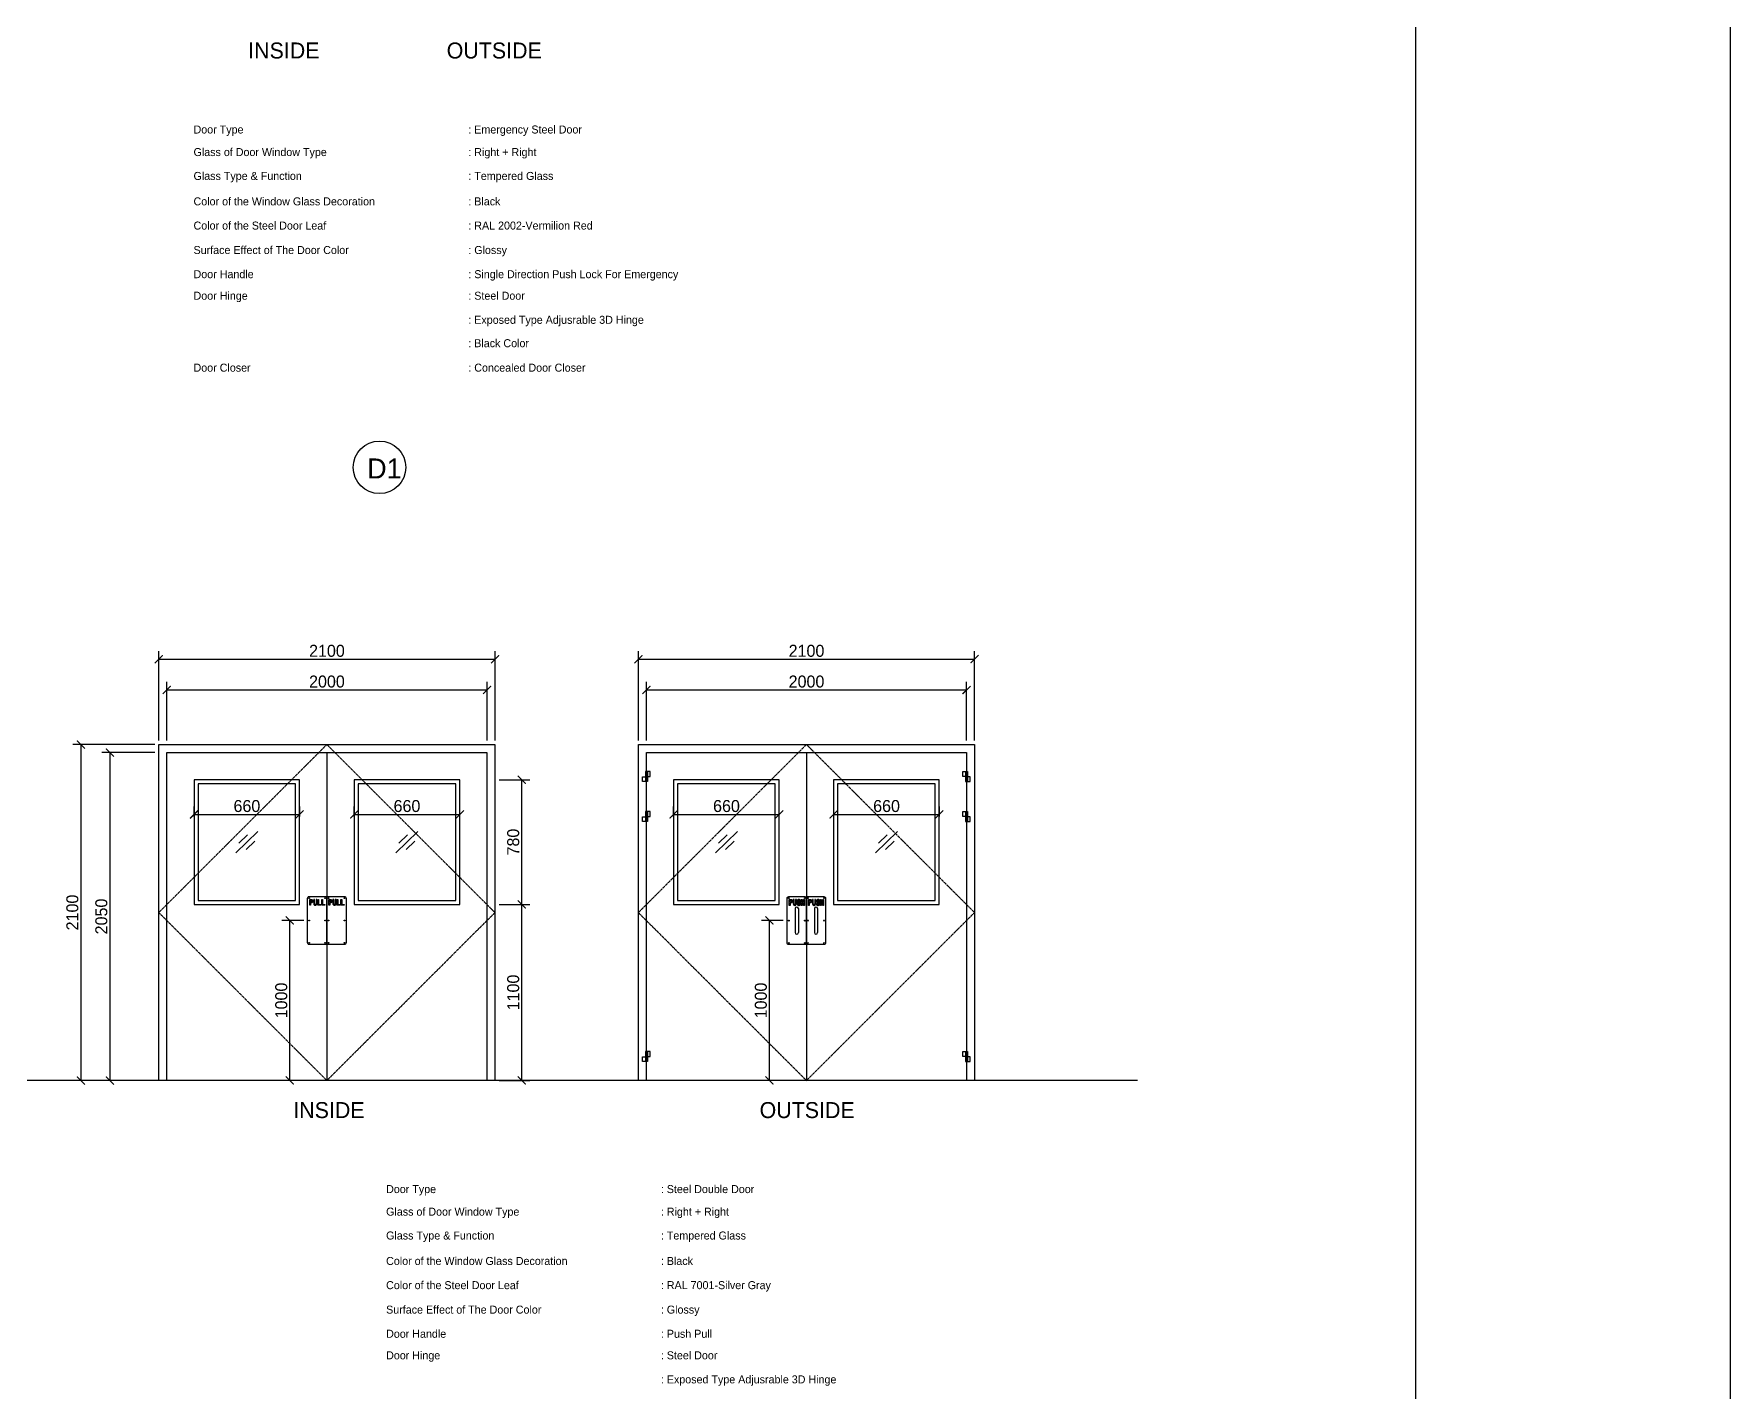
# Model space of a CAD drawing. Header units: millimetres. Extents: x -62354 to 129108, y -71259 to 35407.
# Drawn here: x 118512 to 129108, y -54587 to -46099 of the extents above; entities that cross this region are included whole.
import ezdxf

# ---------------------------------------------------------------- set-up
doc = ezdxf.new("R2010")
doc.units = ezdxf.units.MM
doc.header["$MEASUREMENT"] = 0
doc.linetypes.add('1st FL Layout xrf$0$CENTER2', pattern=[1.125, 0.75, -0.125, 0.125, -0.125])
doc.styles.add('1st FL Layout xrf$0$TEXT', font='cordia2.shx')
doc.dimstyles.new('1st FL Layout xrf$0$C--A--50', dxfattribs={"dimscale": 50, "dimtxt": 1.5, "dimasz": 1, "dimexe": 1, "dimexo": 0.5, "dimgap": 0.3, "dimtad": 1, "dimdec": 0, "dimzin": 0, "dimdsep": 46, "dimtxsty": '1st FL Layout xrf$0$TEXT', "dimblk": '1st FL Layout xrf$0$_ArchTick', "dimcen": 0.09, "dimclrd": 3, "dimclre": 3, "dimclrt": 30, "dimadec": 0, "dimazin": 2, "dimtfac": 1, "dimtdec": 0, "dimtix": 1, "dimtmove": 2, "dimatfit": 3, "dimldrblk": '1st FL Layout xrf$0$_ArchTick', "dimfxl": 1, "dimtolj": 1, "dimtzin": 0, "dimarcsym": 0})

# ---------------------------------------------------------------- blocks, each defined once
blk = doc.blocks.new('1st FL Layout xrf$0$_ArchTick')
at = {"color": 0, "linetype": 'ByBlock', "const_width": 0.15}
blk.add_lwpolyline([(-0.5, -0.5), (0.5, 0.5)], dxfattribs=at)
blk = doc.blocks.new('*D499')
at = {"color": 3, "linetype": 'Continuous', "lineweight": -2, "transparency": 16777216}
for p, q in [((119292, -50515), (119292, -49957)), ((119292, -50007), (121392, -50007)), ((121392, -50515), (121392, -49957))]:
    blk.add_line(p, q, dxfattribs=at)
at = {"color": 3, "lineweight": -2, "transparency": 16777216, "xscale": 50, "yscale": 50, "zscale": 50, "rotation": 180}
blk.add_blockref('1st FL Layout xrf$0$_ArchTick', (119292, -50007), dxfattribs=at)
at = {"color": 3, "lineweight": -2, "transparency": 16777216, "xscale": 50, "yscale": 50, "zscale": 50}
blk.add_blockref('1st FL Layout xrf$0$_ArchTick', (121392, -50007), dxfattribs=at)
at = {"color": 30, "transparency": 16777216, "insert": (120342, -49955), "char_height": 75, "attachment_point": 5, "style": '1st FL Layout xrf$0$TEXT'}
blk.add_mtext('\\A1;2100', dxfattribs=at)
blk = doc.blocks.new('*D487')
at = {"color": 3, "linetype": 'Continuous', "lineweight": -2, "transparency": 16777216}
for p, q in [((119342, -50515), (119342, -50149)), ((119342, -50199), (121342, -50199)), ((121342, -50515), (121342, -50149))]:
    blk.add_line(p, q, dxfattribs=at)
at = {"color": 3, "lineweight": -2, "transparency": 16777216, "xscale": 50, "yscale": 50, "zscale": 50, "rotation": 180}
blk.add_blockref('1st FL Layout xrf$0$_ArchTick', (119342, -50199), dxfattribs=at)
at = {"color": 3, "lineweight": -2, "transparency": 16777216, "xscale": 50, "yscale": 50, "zscale": 50}
blk.add_blockref('1st FL Layout xrf$0$_ArchTick', (121342, -50199), dxfattribs=at)
at = {"color": 30, "transparency": 16777216, "insert": (120342, -50147), "char_height": 75, "attachment_point": 5, "style": '1st FL Layout xrf$0$TEXT'}
blk.add_mtext('\\A1;2000', dxfattribs=at)
blk = doc.blocks.new('*D500')
at = {"color": 3, "linetype": 'Continuous', "lineweight": -2, "transparency": 16777216}
for p, q in [((119267, -50540), (118755, -50540)), ((118805, -50540), (118805, -52640)), ((119267, -52640), (118755, -52640))]:
    blk.add_line(p, q, dxfattribs=at)
at = {"color": 3, "lineweight": -2, "transparency": 16777216, "xscale": 50, "yscale": 50, "zscale": 50}
for p, rotation in [((118805, -50540), 90), ((118805, -52640), 270)]:
    blk.add_blockref('1st FL Layout xrf$0$_ArchTick', p, dxfattribs=dict(at, rotation=rotation))
at = {"color": 30, "transparency": 16777216, "insert": (118752, -51590), "char_height": 75, "attachment_point": 5, "rotation": 90, "style": '1st FL Layout xrf$0$TEXT'}
blk.add_mtext('\\A1;2100', dxfattribs=at)
blk = doc.blocks.new('*D488')
at = {"color": 3, "linetype": 'Continuous', "lineweight": -2, "transparency": 16777216}
for p, q in [((119267, -50590), (118936, -50590)), ((118986, -50590), (118986, -52640)), ((119317, -52640), (118936, -52640))]:
    blk.add_line(p, q, dxfattribs=at)
at = {"color": 3, "lineweight": -2, "transparency": 16777216, "xscale": 50, "yscale": 50, "zscale": 50}
for p, rotation in [((118986, -50590), 90), ((118986, -52640), 270)]:
    blk.add_blockref('1st FL Layout xrf$0$_ArchTick', p, dxfattribs=dict(at, rotation=rotation))
at = {"color": 30, "transparency": 16777216, "insert": (118933, -51615), "char_height": 75, "attachment_point": 5, "rotation": 90, "style": '1st FL Layout xrf$0$TEXT'}
blk.add_mtext('\\A1;2050', dxfattribs=at)
blk = doc.blocks.new('*D489')
at = {"color": 3, "linetype": 'Continuous', "lineweight": -2, "transparency": 16777216}
for p, q in [((121417, -51540), (121609, -51540)), ((121559, -52640), (121559, -51540)), ((121417, -52640), (121609, -52640))]:
    blk.add_line(p, q, dxfattribs=at)
at = {"color": 3, "lineweight": -2, "transparency": 16777216, "xscale": 50, "yscale": 50, "zscale": 50}
for p, rotation in [((121559, -51540), 90), ((121559, -52640), 270)]:
    blk.add_blockref('1st FL Layout xrf$0$_ArchTick', p, dxfattribs=dict(at, rotation=rotation))
at = {"color": 30, "transparency": 16777216, "insert": (121506, -52090), "char_height": 75, "attachment_point": 5, "rotation": 90, "style": '1st FL Layout xrf$0$TEXT'}
blk.add_mtext('\\A1;1100', dxfattribs=at)
blk = doc.blocks.new('*D490')
at = {"color": 3, "linetype": 'Continuous', "lineweight": -2, "transparency": 16777216}
for p, q in [((120197, -51640), (120060, -51640)), ((120110, -52640), (120110, -51640)), ((120216, -52640), (120060, -52640))]:
    blk.add_line(p, q, dxfattribs=at)
at = {"color": 3, "lineweight": -2, "transparency": 16777216, "xscale": 50, "yscale": 50, "zscale": 50}
for p, rotation in [((120110, -51640), 90), ((120110, -52640), 270)]:
    blk.add_blockref('1st FL Layout xrf$0$_ArchTick', p, dxfattribs=dict(at, rotation=rotation))
at = {"color": 30, "transparency": 16777216, "insert": (120057, -52140), "char_height": 75, "attachment_point": 5, "rotation": 90, "style": '1st FL Layout xrf$0$TEXT'}
blk.add_mtext('\\A1;1000', dxfattribs=at)
blk = doc.blocks.new('*D491')
at = {"color": 3, "linetype": 'Continuous', "lineweight": -2, "transparency": 16777216}
for p, q in [((122288, -50515), (122288, -49957)), ((122288, -50007), (124388, -50007)), ((124388, -50515), (124388, -49957))]:
    blk.add_line(p, q, dxfattribs=at)
at = {"color": 3, "lineweight": -2, "transparency": 16777216, "xscale": 50, "yscale": 50, "zscale": 50, "rotation": 180}
blk.add_blockref('1st FL Layout xrf$0$_ArchTick', (122288, -50007), dxfattribs=at)
at = {"color": 3, "lineweight": -2, "transparency": 16777216, "xscale": 50, "yscale": 50, "zscale": 50}
blk.add_blockref('1st FL Layout xrf$0$_ArchTick', (124388, -50007), dxfattribs=at)
at = {"color": 30, "transparency": 16777216, "insert": (123338, -49955), "char_height": 75, "attachment_point": 5, "style": '1st FL Layout xrf$0$TEXT'}
blk.add_mtext('\\A1;2100', dxfattribs=at)
blk = doc.blocks.new('*D492')
at = {"color": 3, "linetype": 'Continuous', "lineweight": -2, "transparency": 16777216}
for p, q in [((122338, -50515), (122338, -50149)), ((122338, -50199), (124338, -50199)), ((124338, -50515), (124338, -50149))]:
    blk.add_line(p, q, dxfattribs=at)
at = {"color": 3, "lineweight": -2, "transparency": 16777216, "xscale": 50, "yscale": 50, "zscale": 50, "rotation": 180}
blk.add_blockref('1st FL Layout xrf$0$_ArchTick', (122338, -50199), dxfattribs=at)
at = {"color": 3, "lineweight": -2, "transparency": 16777216, "xscale": 50, "yscale": 50, "zscale": 50}
blk.add_blockref('1st FL Layout xrf$0$_ArchTick', (124338, -50199), dxfattribs=at)
at = {"color": 30, "transparency": 16777216, "insert": (123338, -50147), "char_height": 75, "attachment_point": 5, "style": '1st FL Layout xrf$0$TEXT'}
blk.add_mtext('\\A1;2000', dxfattribs=at)
blk = doc.blocks.new('*D493')
at = {"color": 3, "linetype": 'Continuous', "lineweight": -2, "transparency": 16777216}
for p, q in [((119512, -50991), (119512, -50927)), ((120172, -50991), (120172, -50927)), ((119512, -50977), (120172, -50977))]:
    blk.add_line(p, q, dxfattribs=at)
at = {"color": 3, "lineweight": -2, "transparency": 16777216, "xscale": 50, "yscale": 50, "zscale": 50, "rotation": 180}
blk.add_blockref('1st FL Layout xrf$0$_ArchTick', (119512, -50977), dxfattribs=at)
at = {"color": 3, "lineweight": -2, "transparency": 16777216, "xscale": 50, "yscale": 50, "zscale": 50}
blk.add_blockref('1st FL Layout xrf$0$_ArchTick', (120172, -50977), dxfattribs=at)
at = {"color": 30, "transparency": 16777216, "insert": (119842, -50925), "char_height": 75, "attachment_point": 5, "style": '1st FL Layout xrf$0$TEXT'}
blk.add_mtext('\\A1;660', dxfattribs=at)
blk = doc.blocks.new('*D494')
at = {"color": 3, "linetype": 'Continuous', "lineweight": -2, "transparency": 16777216}
for p, q in [((121417, -50760), (121609, -50760)), ((121559, -51540), (121559, -50760)), ((121417, -51540), (121609, -51540))]:
    blk.add_line(p, q, dxfattribs=at)
at = {"color": 3, "lineweight": -2, "transparency": 16777216, "xscale": 50, "yscale": 50, "zscale": 50}
for p, rotation in [((121559, -50760), 90), ((121559, -51540), 270)]:
    blk.add_blockref('1st FL Layout xrf$0$_ArchTick', p, dxfattribs=dict(at, rotation=rotation))
at = {"color": 30, "transparency": 16777216, "insert": (121506, -51150), "char_height": 75, "attachment_point": 5, "rotation": 90, "style": '1st FL Layout xrf$0$TEXT'}
blk.add_mtext('\\A1;780', dxfattribs=at)
blk = doc.blocks.new('1st FL Layout xrf$0$Push')
blk.add_lwpolyline([(84907, -42836, -0.414214), (84917, -42846), (84917, -43126, -0.414214), (84907, -43136), (84807, -43136, -0.414214), (84797, -43126), (84797, -42846, -0.414214), (84807, -42836)], format="xyb", close=True)
at = {"flags": 128}
blk.add_lwpolyline([(84810, -42854), (84820, -42854), (84823, -42854), (84825, -42855), (84827, -42857), (84828, -42859), (84829, -42861), (84830, -42863), (84830, -42866), (84829, -42868), (84828, -42870), (84827, -42872), (84825, -42874), (84823, -42875), (84820, -42875), (84815, -42875), (84815, -42891), (84810, -42891)], close=True, dxfattribs=at)
for points in [[(84847, -42911), (84847, -43061)], [(84867, -42911), (84867, -43061)]]:
    blk.add_lwpolyline(points)
blk.add_lwpolyline([(84900, -42891), (84900, -42875), (84890, -42875), (84890, -42891), (84885, -42891), (84885, -42854), (84890, -42854), (84890, -42870), (84900, -42870), (84900, -42854), (84905, -42854), (84905, -42891)], close=True)
at = {"color": 253}
for centre in [(84807, -42846), (84907, -42846), (84807, -42986), (84907, -42986), (84807, -43126), (84907, -43126)]:
    blk.add_circle(centre, 2.51, dxfattribs=at)
for centre, start, end in [((84857, -42911), 0, 180), ((84857, -43061), 180, 0)]:
    blk.add_arc(centre, 10, start, end)
for points, knots in [([(84815, -42870), (84817, -42870), (84819, -42870), (84820, -42870), (84821, -42870), (84821, -42870), (84823, -42869), (84823, -42869), (84824, -42867), (84825, -42866), (84825, -42864), (84825, -42863), (84824, -42862), (84823, -42860), (84823, -42860), (84821, -42859), (84821, -42859), (84820, -42859), (84819, -42859), (84817, -42859), (84815, -42859), (84815, -42863), (84815, -42866), (84815, -42870)], [0, 0, 0, 0, 1, 1, 1, 1.261799, 1.523599, 1.785398, 2.047198, 2.308997, 2.570796, 2.832596, 3.094395, 3.356194, 3.617994, 3.879793, 4.141593, 4.141593, 4.141593, 5.141593, 5.141593, 5.141593, 6.141593, 6.141593, 6.141593, 6.141593]), ([(84840, -42854), (84840, -42862), (84840, -42871), (84840, -42879), (84840, -42880), (84840, -42882), (84842, -42884), (84843, -42885), (84844, -42886), (84845, -42886), (84846, -42886), (84847, -42885), (84848, -42884), (84850, -42882), (84850, -42880), (84850, -42879), (84850, -42871), (84850, -42862), (84850, -42854), (84852, -42854), (84853, -42854), (84855, -42854), (84855, -42862), (84855, -42871), (84855, -42879), (84855, -42880), (84855, -42881), (84855, -42882), (84854, -42883), (84854, -42884), (84854, -42884), (84853, -42885), (84853, -42886), (84852, -42887), (84852, -42887), (84851, -42888), (84851, -42889), (84850, -42889), (84849, -42890), (84848, -42890), (84848, -42890), (84847, -42890), (84846, -42891), (84845, -42891), (84845, -42891), (84844, -42891), (84843, -42890), (84842, -42890), (84841, -42890), (84841, -42890), (84840, -42889), (84839, -42889), (84839, -42888), (84838, -42887), (84837, -42887), (84837, -42886), (84837, -42885), (84836, -42884), (84836, -42884), (84836, -42883), (84835, -42882), (84835, -42881), (84835, -42880), (84835, -42879), (84835, -42871), (84835, -42862), (84835, -42854), (84837, -42854), (84838, -42854), (84840, -42854)], [0, 0, 0, 0, 1, 1, 1, 1.392699, 1.785398, 2.178097, 2.374447, 2.570796, 2.767146, 2.963495, 3.356194, 3.748894, 4.141593, 4.141593, 4.141593, 5.141593, 5.141593, 5.141593, 6.141593, 6.141593, 6.141593, 7.141593, 7.141593, 7.141593, 8.141593, 8.141593, 8.141593, 9.141593, 9.141593, 9.141593, 10.141593, 10.141593, 10.141593, 11.141593, 11.141593, 11.141593, 12.141593, 12.141593, 12.141593, 13.141593, 13.141593, 13.141593, 14.141593, 14.141593, 14.141593, 15.141593, 15.141593, 15.141593, 16.141593, 16.141593, 16.141593, 17.141593, 17.141593, 17.141593, 18.141593, 18.141593, 18.141593, 19.141593, 19.141593, 19.141593, 20.141593, 20.141593, 20.141593, 21.141593, 21.141593, 21.141593, 22.141593, 22.141593, 22.141593, 22.141593])]:
    blk.add_open_spline(points, degree=3, knots=knots)
blk.add_rational_spline([(84860, -42878), (84862, -42878), (84863, -42878), (84865, -42878), (84865, -42880), (84865, -42881), (84865, -42882), (84865, -42882), (84865, -42883), (84865, -42884), (84866, -42884), (84867, -42885), (84868, -42886), (84870, -42886), (84871, -42886), (84873, -42885), (84874, -42884), (84874, -42884), (84875, -42883), (84875, -42882), (84875, -42882), (84875, -42881), (84875, -42881), (84875, -42880), (84875, -42879), (84874, -42878), (84874, -42877), (84869, -42875), (84865, -42872), (84861, -42870), (84861, -42869), (84860, -42867), (84860, -42866), (84860, -42865), (84860, -42864), (84860, -42863), (84860, -42862), (84860, -42862), (84860, -42861), (84861, -42860), (84861, -42860), (84861, -42859), (84862, -42858), (84862, -42858), (84862, -42857), (84863, -42857), (84864, -42856), (84864, -42856), (84865, -42855), (84866, -42855), (84866, -42855), (84867, -42854), (84868, -42854), (84869, -42854), (84870, -42854), (84870, -42854), (84871, -42854), (84872, -42854), (84873, -42854), (84873, -42855), (84874, -42855), (84875, -42855), (84876, -42856), (84876, -42856), (84877, -42857), (84877, -42857), (84878, -42858), (84878, -42858), (84879, -42859), (84879, -42860), (84879, -42860), (84880, -42861), (84880, -42862), (84880, -42862), (84880, -42863), (84880, -42864), (84880, -42865), (84880, -42867), (84878, -42867), (84877, -42867), (84875, -42867), (84875, -42865), (84875, -42864), (84875, -42863), (84875, -42863), (84875, -42862), (84874, -42861), (84874, -42860), (84873, -42860), (84871, -42859), (84870, -42859), (84868, -42859), (84867, -42860), (84866, -42860), (84865, -42861), (84865, -42862), (84865, -42863), (84865, -42863), (84865, -42864), (84865, -42864), (84865, -42865), (84865, -42866), (84865, -42867), (84866, -42867), (84870, -42870), (84874, -42873), (84879, -42875), (84879, -42876), (84880, -42877), (84880, -42879), (84880, -42880), (84880, -42881), (84880, -42882), (84880, -42882), (84880, -42883), (84880, -42884), (84879, -42885), (84879, -42885), (84879, -42886), (84878, -42887), (84878, -42887), (84877, -42888), (84877, -42888), (84876, -42889), (84876, -42889), (84875, -42889), (84874, -42890), (84873, -42890), (84873, -42890), (84872, -42890), (84871, -42891), (84870, -42891), (84870, -42891), (84869, -42891), (84868, -42890), (84867, -42890), (84866, -42890), (84866, -42890), (84865, -42889), (84864, -42889), (84864, -42889), (84863, -42888), (84862, -42888), (84862, -42887), (84862, -42887), (84861, -42886), (84861, -42885), (84861, -42885), (84860, -42884), (84860, -42883), (84860, -42882), (84860, -42882), (84860, -42881), (84860, -42880), (84860, -42878)], [1, 1, 1, 1, 1, 1, 1, 1, 1, 1, 1, 1, 1, 1, 1, 1, 1, 1, 1, 1, 1, 1, 1, 1, 0.917103003592, 0.917103003592, 1, 1, 1, 1, 0.977334703629, 0.977334703629, 1, 1, 1, 1, 1, 1, 1, 1, 1, 1, 1, 1, 1, 1, 1, 1, 1, 1, 1, 1, 1, 1, 1, 1, 1, 1, 1, 1, 1, 1, 1, 1, 1, 1, 1, 1, 1, 1, 1, 1, 1, 1, 1, 1, 1, 1, 1, 1, 1, 1, 1, 1, 1, 1, 1, 1, 1, 1, 1, 1, 1, 1, 1, 1, 1, 1, 1, 1, 1, 0.93506809538, 0.93506809538, 1, 1, 1, 1, 0.976653570732, 0.976653570732, 1, 1, 1, 1, 1, 1, 1, 1, 1, 1, 1, 1, 1, 1, 1, 1, 1, 1, 1, 1, 1, 1, 1, 1, 1, 1, 1, 1, 1, 1, 1, 1, 1, 1, 1, 1, 1, 1, 1, 1, 1, 1, 1, 1, 1, 1], degree=3, knots=[0, 0, 0, 0, 1, 1, 1, 2, 2, 2, 2.261799, 2.523599, 2.785398, 3.047198, 3.308997, 3.570796, 3.832596, 4.094395, 4.356194, 4.617994, 4.879793, 5.141593, 5.141593, 5.141593, 6.141593, 6.141593, 6.141593, 7.149606, 7.149606, 7.149606, 8.149606, 8.149606, 8.149606, 8.672616, 8.672616, 8.672616, 9.672616, 9.672616, 9.672616, 10.672616, 10.672616, 10.672616, 11.672616, 11.672616, 11.672616, 12.672616, 12.672616, 12.672616, 13.672616, 13.672616, 13.672616, 14.672616, 14.672616, 14.672616, 15.672616, 15.672616, 15.672616, 16.672616, 16.672616, 16.672616, 17.672616, 17.672616, 17.672616, 18.672616, 18.672616, 18.672616, 19.672616, 19.672616, 19.672616, 20.672616, 20.672616, 20.672616, 21.672616, 21.672616, 21.672616, 22.672616, 22.672616, 22.672616, 23.672616, 23.672616, 23.672616, 24.672616, 24.672616, 24.672616, 25.672616, 25.672616, 25.672616, 25.934415, 26.196215, 26.458014, 26.719813, 26.981613, 27.243412, 27.505212, 27.767011, 28.02881, 28.29061, 28.552409, 28.814209, 28.814209, 28.814209, 29.814209, 29.814209, 29.814209, 30.704248, 30.704248, 30.704248, 31.704248, 31.704248, 31.704248, 32.235104, 32.235104, 32.235104, 33.235104, 33.235104, 33.235104, 34.235104, 34.235104, 34.235104, 35.235104, 35.235104, 35.235104, 36.235104, 36.235104, 36.235104, 37.235104, 37.235104, 37.235104, 38.235104, 38.235104, 38.235104, 39.235104, 39.235104, 39.235104, 40.235104, 40.235104, 40.235104, 41.235104, 41.235104, 41.235104, 42.235104, 42.235104, 42.235104, 43.235104, 43.235104, 43.235104, 44.235104, 44.235104, 44.235104, 45.235104, 45.235104, 45.235104, 46.235104, 46.235104, 46.235104, 47.235104, 47.235104, 47.235104, 47.235104])
blk = doc.blocks.new('1st FL Layout xrf$0$Pull')
blk.add_lwpolyline([(78259, -41726, -0.414214), (78269, -41736), (78269, -42016, -0.414214), (78259, -42026), (78159, -42026, -0.414214), (78149, -42016), (78149, -41736, -0.414214), (78159, -41726)], format="xyb", close=True)
at = {"flags": 128}
blk.add_lwpolyline([(78167, -41781), (78162, -41781), (78162, -41745), (78172, -41745), (78175, -41745), (78177, -41746), (78179, -41747), (78180, -41749), (78181, -41752), (78182, -41754), (78182, -41756), (78181, -41759), (78180, -41761), (78179, -41763), (78177, -41764), (78175, -41765), (78172, -41766), (78167, -41766)], close=True, dxfattribs=at)
for points in [[(78212, -41781), (78212, -41745), (78217, -41745), (78217, -41776), (78232, -41776), (78232, -41781)], [(78237, -41781), (78237, -41745), (78242, -41745), (78242, -41776), (78257, -41776), (78257, -41781)]]:
    blk.add_lwpolyline(points, close=True)
at = {"color": 253}
for centre in [(78159, -41736), (78259, -41736), (78159, -41876), (78259, -41876), (78159, -42016), (78259, -42016)]:
    blk.add_circle(centre, 2.51, dxfattribs=at)
for points, knots in [([(78192, -41745), (78192, -41753), (78192, -41761), (78192, -41770), (78192, -41771), (78192, -41773), (78194, -41775), (78195, -41776), (78196, -41776), (78197, -41776), (78198, -41776), (78199, -41776), (78200, -41775), (78202, -41773), (78202, -41771), (78202, -41770), (78202, -41761), (78202, -41753), (78202, -41745), (78204, -41745), (78205, -41745), (78207, -41745), (78207, -41753), (78207, -41761), (78207, -41770), (78207, -41771), (78207, -41772), (78207, -41772), (78206, -41773), (78206, -41774), (78206, -41775), (78205, -41776), (78205, -41777), (78204, -41777), (78204, -41778), (78203, -41779), (78203, -41779), (78202, -41780), (78201, -41780), (78200, -41781), (78200, -41781), (78199, -41781), (78198, -41781), (78197, -41781), (78196, -41781), (78196, -41781), (78195, -41781), (78194, -41781), (78193, -41781), (78193, -41780), (78192, -41780), (78191, -41779), (78191, -41779), (78190, -41778), (78189, -41777), (78189, -41777), (78188, -41776), (78188, -41775), (78188, -41774), (78187, -41773), (78187, -41772), (78187, -41772), (78187, -41771), (78187, -41770), (78187, -41761), (78187, -41753), (78187, -41745), (78189, -41745), (78190, -41745), (78192, -41745)], [0, 0, 0, 0, 1, 1, 1, 1.392699, 1.785398, 2.178097, 2.374447, 2.570796, 2.767146, 2.963495, 3.356194, 3.748894, 4.141593, 4.141593, 4.141593, 5.141593, 5.141593, 5.141593, 6.141593, 6.141593, 6.141593, 7.141593, 7.141593, 7.141593, 8.141593, 8.141593, 8.141593, 9.141593, 9.141593, 9.141593, 10.141593, 10.141593, 10.141593, 11.141593, 11.141593, 11.141593, 12.141593, 12.141593, 12.141593, 13.141593, 13.141593, 13.141593, 14.141593, 14.141593, 14.141593, 15.141593, 15.141593, 15.141593, 16.141593, 16.141593, 16.141593, 17.141593, 17.141593, 17.141593, 18.141593, 18.141593, 18.141593, 19.141593, 19.141593, 19.141593, 20.141593, 20.141593, 20.141593, 21.141593, 21.141593, 21.141593, 22.141593, 22.141593, 22.141593, 22.141593]), ([(78167, -41761), (78169, -41761), (78171, -41761), (78172, -41761), (78173, -41761), (78173, -41761), (78174, -41760), (78175, -41759), (78176, -41758), (78177, -41757), (78177, -41755), (78177, -41754), (78176, -41752), (78175, -41751), (78174, -41750), (78173, -41750), (78173, -41750), (78172, -41750), (78171, -41750), (78169, -41750), (78167, -41750), (78167, -41753), (78167, -41757), (78167, -41761)], [0, 0, 0, 0, 1, 1, 1, 1.261799, 1.523599, 1.785398, 2.047198, 2.308997, 2.570796, 2.832596, 3.094395, 3.356194, 3.617994, 3.879793, 4.141593, 4.141593, 4.141593, 5.141593, 5.141593, 5.141593, 6.141593, 6.141593, 6.141593, 6.141593])]:
    blk.add_open_spline(points, degree=3, knots=knots)
blk = doc.blocks.new('*D495')
at = {"color": 3, "linetype": 'Continuous', "lineweight": -2, "transparency": 16777216}
for p, q in [((120512, -50991), (120512, -50927)), ((121172, -50991), (121172, -50927)), ((120512, -50977), (121172, -50977))]:
    blk.add_line(p, q, dxfattribs=at)
at = {"color": 3, "lineweight": -2, "transparency": 16777216, "xscale": 50, "yscale": 50, "zscale": 50, "rotation": 180}
blk.add_blockref('1st FL Layout xrf$0$_ArchTick', (120512, -50977), dxfattribs=at)
at = {"color": 3, "lineweight": -2, "transparency": 16777216, "xscale": 50, "yscale": 50, "zscale": 50}
blk.add_blockref('1st FL Layout xrf$0$_ArchTick', (121172, -50977), dxfattribs=at)
at = {"color": 30, "transparency": 16777216, "insert": (120842, -50925), "char_height": 75, "attachment_point": 5, "style": '1st FL Layout xrf$0$TEXT'}
blk.add_mtext('\\A1;660', dxfattribs=at)
blk = doc.blocks.new('*D496')
at = {"color": 3, "linetype": 'Continuous', "lineweight": -2, "transparency": 16777216}
for p, q in [((123193, -51640), (123056, -51640)), ((123106, -52640), (123106, -51640)), ((123212, -52640), (123056, -52640))]:
    blk.add_line(p, q, dxfattribs=at)
at = {"color": 3, "lineweight": -2, "transparency": 16777216, "xscale": 50, "yscale": 50, "zscale": 50}
for p, rotation in [((123106, -51640), 90), ((123106, -52640), 270)]:
    blk.add_blockref('1st FL Layout xrf$0$_ArchTick', p, dxfattribs=dict(at, rotation=rotation))
at = {"color": 30, "transparency": 16777216, "insert": (123053, -52140), "char_height": 75, "attachment_point": 5, "rotation": 90, "style": '1st FL Layout xrf$0$TEXT'}
blk.add_mtext('\\A1;1000', dxfattribs=at)
blk = doc.blocks.new('*D497')
at = {"color": 3, "linetype": 'Continuous', "lineweight": -2, "transparency": 16777216}
for p, q in [((122508, -50991), (122508, -50927)), ((123168, -50991), (123168, -50927)), ((122508, -50977), (123168, -50977))]:
    blk.add_line(p, q, dxfattribs=at)
at = {"color": 3, "lineweight": -2, "transparency": 16777216, "xscale": 50, "yscale": 50, "zscale": 50, "rotation": 180}
blk.add_blockref('1st FL Layout xrf$0$_ArchTick', (122508, -50977), dxfattribs=at)
at = {"color": 3, "lineweight": -2, "transparency": 16777216, "xscale": 50, "yscale": 50, "zscale": 50}
blk.add_blockref('1st FL Layout xrf$0$_ArchTick', (123168, -50977), dxfattribs=at)
at = {"color": 30, "transparency": 16777216, "insert": (122838, -50925), "char_height": 75, "attachment_point": 5, "style": '1st FL Layout xrf$0$TEXT'}
blk.add_mtext('\\A1;660', dxfattribs=at)
blk = doc.blocks.new('*D498')
at = {"color": 3, "linetype": 'Continuous', "lineweight": -2, "transparency": 16777216}
for p, q in [((123508, -50991), (123508, -50927)), ((124168, -50991), (124168, -50927)), ((123508, -50977), (124168, -50977))]:
    blk.add_line(p, q, dxfattribs=at)
at = {"color": 3, "lineweight": -2, "transparency": 16777216, "xscale": 50, "yscale": 50, "zscale": 50, "rotation": 180}
blk.add_blockref('1st FL Layout xrf$0$_ArchTick', (123508, -50977), dxfattribs=at)
at = {"color": 3, "lineweight": -2, "transparency": 16777216, "xscale": 50, "yscale": 50, "zscale": 50}
blk.add_blockref('1st FL Layout xrf$0$_ArchTick', (124168, -50977), dxfattribs=at)
at = {"color": 30, "transparency": 16777216, "insert": (123838, -50925), "char_height": 75, "attachment_point": 5, "style": '1st FL Layout xrf$0$TEXT'}
blk.add_mtext('\\A1;660', dxfattribs=at)
blk = doc.blocks.new('1st FL Layout xrf')
at = {"color": 251}
for p, q in [((119772.9, -51216.5), (119910.3, -51084.1)), ((119792.2, -51156.2), (119846.3, -51104.1)), ((119836.5, -51196.8), (119890.6, -51144.7)), ((120772.9, -51216.5), (120910.3, -51084.1)), ((120792.2, -51156.2), (120846.3, -51104.1)), ((120836.5, -51196.8), (120890.6, -51144.7)), ((122768.9, -51216.5), (122906.3, -51084.1)), ((122788.2, -51156.2), (122842.3, -51104.1)), ((122832.5, -51196.8), (122886.6, -51144.7)), ((123768.9, -51216.5), (123906.3, -51084.1)), ((123788.2, -51156.2), (123842.3, -51104.1)), ((123832.5, -51196.8), (123886.6, -51144.7))]:
    blk.add_line(p, q, dxfattribs=at)
at = {"color": 1}
blk.add_lwpolyline([(77007.7, -37896.3), (129107.6, -37896.3), (129107.6, -71259), (77007.7, -71259)], close=True, dxfattribs=at)
for points in [[(103655.5, -40733.9), (127142.7, -40733.9), (127142.7, -63253.5), (103655.5, -63253.5)], [(122313.8, -50741.3), (122343.8, -50741.3), (122343.8, -50771.3), (122313.8, -50771.3)], [(122361.3, -50709.3), (122331.3, -50709.3), (122331.3, -50739.3), (122361.3, -50739.3)], [(124313.8, -50709.3), (124343.8, -50709.3), (124343.8, -50739.3), (124313.8, -50739.3)], [(124361.3, -50741.3), (124331.3, -50741.3), (124331.3, -50771.3), (124361.3, -50771.3)], [(119511.6, -51540.3), (120171.6, -51540.3), (120171.6, -50760.3), (119511.6, -50760.3)], [(120511.6, -51540.3), (121171.6, -51540.3), (121171.6, -50760.3), (120511.6, -50760.3)], [(122507.6, -51540.3), (123167.6, -51540.3), (123167.6, -50760.3), (122507.6, -50760.3)], [(123507.6, -51540.3), (124167.6, -51540.3), (124167.6, -50760.3), (123507.6, -50760.3)], [(122361.3, -50959.3), (122331.3, -50959.3), (122331.3, -50989.3), (122361.3, -50989.3)], [(124313.8, -50959.3), (124343.8, -50959.3), (124343.8, -50989.3), (124313.8, -50989.3)], [(122313.8, -50991.3), (122343.8, -50991.3), (122343.8, -51021.3), (122313.8, -51021.3)], [(124361.3, -50991.3), (124331.3, -50991.3), (124331.3, -51021.3), (124361.3, -51021.3)], [(122313.8, -52491.3), (122343.8, -52491.3), (122343.8, -52521.3), (122313.8, -52521.3)], [(122361.3, -52459.3), (122331.3, -52459.3), (122331.3, -52489.3), (122361.3, -52489.3)], [(124313.8, -52459.3), (124343.8, -52459.3), (124343.8, -52489.3), (124313.8, -52489.3)], [(124361.3, -52491.3), (124331.3, -52491.3), (124331.3, -52521.3), (124361.3, -52521.3)]]:
    blk.add_lwpolyline(points, close=True)
at = {"color": 253, "linetype": '1st FL Layout xrf$0$CENTER2', "ltscale": 7}
for points in [[(120341.6, -50540.3), (119291.6, -51590.3), (120341.6, -52640.3)], [(120341.6, -50540.3), (121391.6, -51590.3), (120341.6, -52640.3)], [(123337.6, -50540.3), (122287.6, -51590.3), (123337.6, -52640.3)], [(123337.6, -50540.3), (124387.6, -51590.3), (123337.6, -52640.3)]]:
    blk.add_lwpolyline(points, dxfattribs=at)
for points in [[(119291.6, -52640.3), (119291.6, -50540.3), (121391.6, -50540.3), (121391.6, -52640.3)], [(122287.6, -52640.3), (122287.6, -50540.3), (124387.6, -50540.3), (124387.6, -52640.3)], [(119341.6, -52640.3), (119341.6, -50590.3), (121341.6, -50590.3), (121341.6, -52640.3)], [(120341.6, -50590.3), (120341.6, -52640.3)], [(122337.6, -52640.3), (122337.6, -50590.3), (124337.6, -50590.3), (124337.6, -52640.3)], [(123337.6, -50590.3), (123337.6, -52640.3)], [(122331.3, -50741.3), (122331.3, -50771.3)], [(122343.8, -50709.3), (122343.8, -50739.3)], [(124331.3, -50709.3), (124331.3, -50739.3)], [(124343.8, -50741.3), (124343.8, -50771.3)], [(122343.8, -50959.3), (122343.8, -50989.3)], [(124331.3, -50959.3), (124331.3, -50989.3)], [(122331.3, -50991.3), (122331.3, -51021.3)], [(124343.8, -50991.3), (124343.8, -51021.3)], [(122331.3, -52491.3), (122331.3, -52521.3)], [(122343.8, -52459.3), (122343.8, -52489.3)], [(124331.3, -52459.3), (124331.3, -52489.3)], [(124343.8, -52491.3), (124343.8, -52521.3)]]:
    blk.add_lwpolyline(points)
at = {"color": 253}
for points in [[(119536.6, -51515.3), (120146.6, -51515.3), (120146.6, -50785.3), (119536.6, -50785.3)], [(120536.6, -51515.3), (121146.6, -51515.3), (121146.6, -50785.3), (120536.6, -50785.3)], [(122532.6, -51515.3), (123142.6, -51515.3), (123142.6, -50785.3), (122532.6, -50785.3)], [(123532.6, -51515.3), (124142.6, -51515.3), (124142.6, -50785.3), (123532.6, -50785.3)]]:
    blk.add_lwpolyline(points, close=True, dxfattribs=at)
at = {"color": 251}
blk.add_lwpolyline([(125405, -52640.3), (105585.1, -52640.3)], dxfattribs=at)
at = {"color": 1}
blk.add_circle((120670.5, -48807.9), 164.3, dxfattribs=at)
for name, p in [('1st FL Layout xrf$0$Pull', (42072.2, -9764)), ('1st FL Layout xrf$0$Pull', (42192.2, -9764)), ('1st FL Layout xrf$0$Push', (38420.1, -8654.7)), ('1st FL Layout xrf$0$Push', (38540.1, -8654.7))]:
    blk.add_blockref(name, p)
at = {"color": 8, "style": '1st FL Layout xrf$0$TEXT'}
for s, p in [('INSIDE', (119849.8, -46252.7)), ('OUTSIDE', (121090.1, -46252.7)), ('INSIDE', (120131.6, -52874.8)), ('OUTSIDE', (123044.9, -52874.8))]:
    blk.add_text(s, height=100, dxfattribs=at).set_placement(p)
at = {"style": '1st FL Layout xrf$0$TEXT'}
for s, p in [('Door Type', (119508.7, -46721.5)), (': Emergency Steel Door', (121225.3, -46721.5)), ('Glass of Door Window Type', (119508.7, -46862.5)), (': Right + Right', (121225.3, -46862.5)), ('Glass Type & Function', (119508.7, -47011.7)), (': Tempered Glass', (121225.3, -47011.7)), ('Color of the Window Glass Decoration', (119508.7, -47170.7)), (': Black', (121225.3, -47170.7)), ('Color of the Steel Door Leaf', (119508.7, -47321.9)), (': RAL 2002-Vermilion Red', (121225.3, -47321.9)), ('Surface Effect of The Door Color', (119508.7, -47474.7)), (': Glossy', (121225.3, -47474.7)), ('Door Handle', (119508.7, -47625.7)), (': Single Direction Push Lock For Emergency', (121225.3, -47625.7)), ('Door Hinge', (119508.7, -47760.3)), (': Steel Door', (121225.3, -47760.3)), (': Exposed Type Adjusrable 3D Hinge', (121225.3, -47910.9)), (': Black Color', (121225.3, -48057.1)), ('Door Closer', (119508.7, -48209.9)), (': Concealed Door Closer', (121225.3, -48209.9)), ('Door Type', (120711.7, -53343.6)), (': Steel Double Door', (122428.2, -53343.6)), ('Glass of Door Window Type', (120711.7, -53484.6)), (': Right + Right', (122428.2, -53484.6)), ('Glass Type & Function', (120711.7, -53633.8)), (': Tempered Glass', (122428.2, -53633.8)), ('Color of the Window Glass Decoration', (120711.7, -53792.8)), (': Black', (122428.2, -53792.8)), ('Color of the Steel Door Leaf', (120711.7, -53944)), (': RAL 7001-Silver Gray', (122428.2, -53944)), ('Surface Effect of The Door Color', (120711.7, -54096.8)), (': Glossy', (122428.2, -54096.8)), ('Door Handle', (120711.7, -54247.8)), (': Push Pull', (122428.2, -54247.8)), ('Door Hinge', (120711.7, -54382.4)), (': Steel Door', (122428.2, -54382.4)), (': Exposed Type Adjusrable 3D Hinge', (122428.2, -54532.9))]:
    blk.add_text(s, height=50, dxfattribs=at).set_placement(p)
at = {"color": 1, "style": '1st FL Layout xrf$0$TEXT'}
blk.add_text('D1', height=125, dxfattribs=at).set_placement((120594.1, -48877.5))
for base, p1, p2, picture, middle in [((121391.6, -50007.3), (119291.6, -50540.3), (121391.6, -50540.3), '*D499', (120341.6, -49954.8)), ((124387.6, -50007.3), (122287.6, -50540.3), (124387.6, -50540.3), '*D491', (123337.6, -49954.8)), ((121341.6, -50199.4), (119341.6, -50540.3), (121341.6, -50540.3), '*D487', (120341.6, -50146.9)), ((124337.6, -50199.4), (122337.6, -50540.3), (124337.6, -50540.3), '*D492', (123337.6, -50146.9))]:
    dim = blk.add_linear_dim(base=base, p1=p1, p2=p2, dimstyle='1st FL Layout xrf$0$C--A--50')
    dim.commit()
    dim.dimension.update_dxf_attribs({"geometry": picture, "text_midpoint": middle})
for base, p1, p2, picture, middle in [((118804.6, -52640.3), (119291.6, -50540.3), (119291.6, -52640.3), '*D500', (118752.1, -51590.3)), ((118985.8, -52640.3), (119291.6, -50590.3), (119341.6, -52640.3), '*D488', (118933.3, -51615.3)), ((121558.5, -50760.3), (121391.6, -51540.3), (121391.6, -50760.3), '*D494', (121506, -51150.3)), ((121558.5, -51540.3), (121391.6, -52640.3), (121391.6, -51540.3), '*D489', (121506, -52090.3)), ((120109.6, -51640.4), (120241, -52640.1), (120221.6, -51640.4), '*D490', (120057.1, -52140.3)), ((123105.6, -51640.4), (123237.1, -52640.1), (123217.6, -51640.4), '*D496', (123053.1, -52140.3))]:
    dim = blk.add_linear_dim(base=base, p1=p1, p2=p2, angle=90, dimstyle='1st FL Layout xrf$0$C--A--50')
    dim.commit()
    dim.dimension.update_dxf_attribs({"geometry": picture, "text_midpoint": middle})
at = {"color": 253}
for base, p1, p2, picture, middle in [((120171.6, -50977.4), (119511.6, -51015.9), (120171.6, -51015.9), '*D493', (119841.6, -50924.9)), ((121171.6, -50977.4), (120511.6, -51015.9), (121171.6, -51015.9), '*D495', (120841.6, -50924.9)), ((123167.6, -50977.4), (122507.6, -51015.9), (123167.6, -51015.9), '*D497', (122837.6, -50924.9)), ((124167.6, -50977.4), (123507.6, -51015.9), (124167.6, -51015.9), '*D498', (123837.6, -50924.9))]:
    dim = blk.add_linear_dim(base=base, p1=p1, p2=p2, dimstyle='1st FL Layout xrf$0$C--A--50', dxfattribs=at)
    dim.commit()
    dim.dimension.update_dxf_attribs({"geometry": picture, "text_midpoint": middle})

msp = doc.modelspace()

# ---------------------------------------------------------------- block references
msp.add_blockref('1st FL Layout xrf', (0, 0))

doc.saveas('drawing.dxf')
